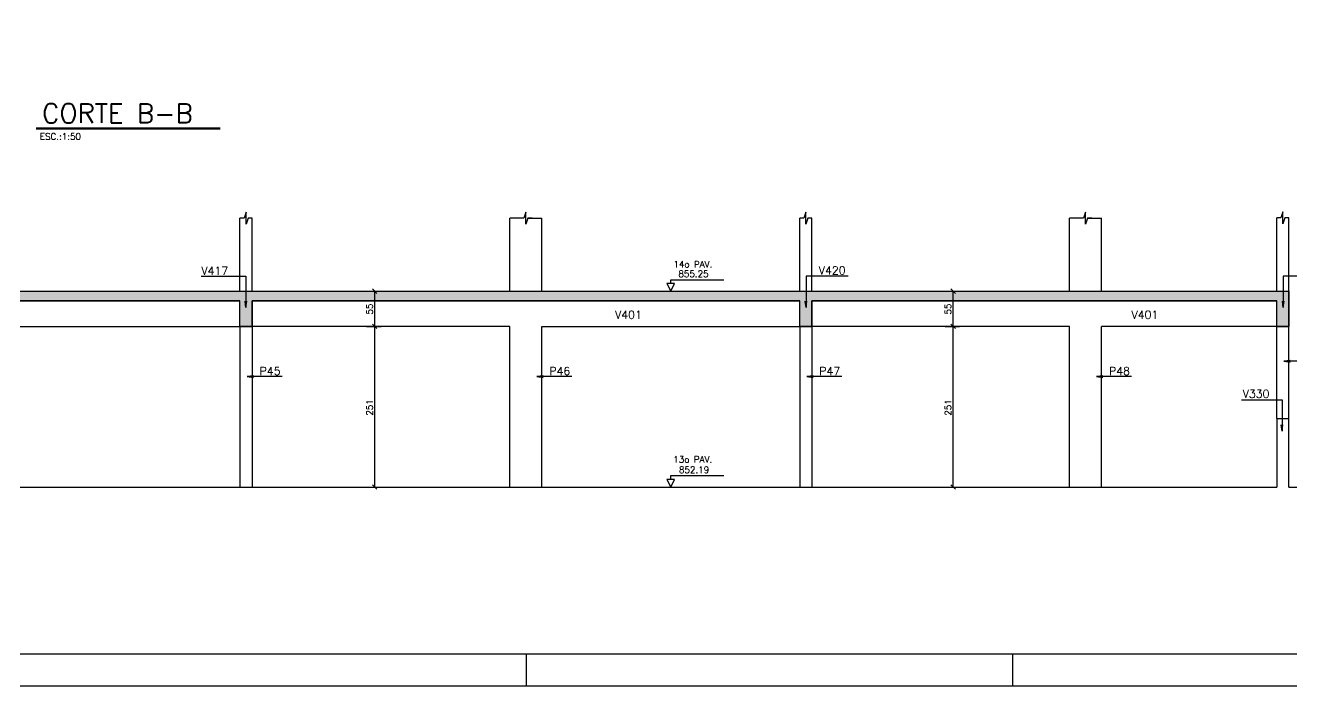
# Model space of a CAD drawing. Extents: x 1435 to 7619, y 830 to 3800.
# Drawn here: x 3499 to 5477, y 830 to 1862 of the extents above; entities that cross this region are included whole.
import ezdxf

# ---------------------------------------------------------------- set-up
doc = ezdxf.new("R2010")
doc.units = 0
doc.header["$MEASUREMENT"] = 0
for name, color, linetype in [('1', 1, 'CONTINUOUS'), ('2', 2, 'CONTINUOUS'), ('3', 3, 'CONTINUOUS'), ('6', 6, 'CONTINUOUS'), ('8', 8, 'CONTINUOUS'), ('9', 9, 'CONTINUOUS')]:
    doc.layers.add(name, color=color, linetype=linetype)
doc.styles.get("Standard").update_dxf_attribs({"font": 'ROMANS.SHX'})

msp = doc.modelspace()

# ---------------------------------------------------------------- linework, layer by layer
at = {"layer": '1', "linetype": 'Continuous'}
msp.add_lwpolyline([(1434.82608, 829.928975), (7619.060405, 829.928975), (7619.060405, 3799.928975), (1434.82608, 3799.928975), (1434.82608, 829.928975)], dxfattribs=at)
at = {"layer": '2', "linetype": 'Continuous'}
for p, q in [((4048.435195, 1442.760148), (4041.364127, 1449.831216)), ((4951.764113, 1442.760148), (4944.693045, 1449.831216)), ((4048.435195, 1387.760148), (4041.364127, 1394.831216)), ((4048.435195, 1387.760148), (4041.364127, 1394.831216)), ((4951.764113, 1387.760148), (4944.693045, 1394.831216)), ((4951.764113, 1387.760148), (4944.693045, 1394.831216)), ((4048.435195, 1136.760148), (4041.364127, 1143.831216)), ((4951.764113, 1136.760148), (4944.693045, 1143.831216))]:
    msp.add_line(p, q, dxfattribs=at)
at = {"layer": '3', "linetype": 'Continuous'}
for p, q in [((3834.59, 1446.295682), (3834.59, 1560.455238)), ((3853.59, 1446.295682), (3853.59, 1560.455238)), ((4256.09, 1446.295682), (4256.09, 1560.455238)), ((4306.09, 1446.295682), (4306.09, 1560.455238)), ((4708.59, 1446.295682), (4708.59, 1560.455238)), ((4727.59, 1446.295682), (4727.59, 1560.455238)), ((5130.09, 1446.295682), (5130.09, 1560.455238)), ((5180.09, 1446.295682), (5180.09, 1560.455238)), ((5453.59, 1446.295682), (5453.59, 1560.990873)), ((5472.59, 1446.295682), (5472.59, 1560.990873)), ((4507.349741, 1458.295682), (4507.349741, 1464.295682)), ((4507.349741, 1464.295682), (4589.924006, 1464.295682)), ((4513.349741, 1458.295682), (4501.349741, 1458.295682)), ((4501.349741, 1458.295682), (4507.349741, 1446.295682)), ((4507.349741, 1446.295682), (4513.349741, 1458.295682)), ((5180.09, 1140.295682), (5180.09, 1391.295682)), ((5472.59, 1247.295682), (5472.59, 1391.295682)), ((4513.349741, 1152.295682), (4501.349741, 1152.295682)), ((4501.349741, 1152.295682), (4507.349741, 1140.295682)), ((4507.349741, 1152.295682), (4507.349741, 1158.295682)), ((4507.349741, 1158.295682), (4589.924006, 1158.295682)), ((4507.349741, 1140.295682), (4513.349741, 1152.295682)), ((4281.321223, 879.93055), (4281.321223, 829.93105)), ((5040.832831, 879.93055), (5040.832831, 829.93105))]:
    msp.add_line(p, q, dxfattribs=at)
for points in [[(3432.09, 1140.295682), (3432.09, 1391.295682), (3834.59, 1391.295682), (3834.59, 1140.295682)], [(4256.09, 1140.295682), (4256.09, 1391.295682), (3853.59, 1391.295682), (3853.59, 1140.295682)], [(4306.09, 1140.295682), (4306.09, 1391.295682), (4708.59, 1391.295682), (4708.59, 1140.295682)], [(5130.09, 1140.295682), (5130.09, 1391.295682), (4727.59, 1391.295682), (4727.59, 1140.295682)], [(5453.59, 1247.295682), (5453.59, 1391.295682), (5180.09, 1391.295682)]]:
    msp.add_lwpolyline(points, dxfattribs=at)
at = {"layer": '6', "linetype": 'Continuous'}
for p, q in [((3516.061234, 1701.632244), (3803.446173, 1701.632244)), ((3516.061234, 1699.834204), (3803.446173, 1699.834204)), ((2099.09, 1446.295682), (5453.59, 1446.295682)), ((5453.59, 1446.295682), (5472.59, 1446.295682)), ((5472.59, 1446.295682), (5472.59, 1446.295682)), ((5472.59, 1434.295682), (5472.59, 1446.295682)), ((2979.59, 1431.295682), (3834.59, 1431.295682)), ((3834.59, 1391.295682), (3834.59, 1431.295682)), ((3853.59, 1391.295682), (3853.59, 1431.295682)), ((3853.59, 1431.295682), (4708.59, 1431.295682)), ((4708.59, 1391.295682), (4708.59, 1431.295682)), ((4727.59, 1391.295682), (4727.59, 1431.295682)), ((4727.59, 1431.295682), (5453.59, 1431.295682)), ((5453.59, 1391.295682), (5453.59, 1431.295682)), ((5472.59, 1391.295682), (5472.59, 1434.295682)), ((5472.59, 1434.295682), (5472.59, 1434.295682)), ((3834.59, 1391.295682), (3853.59, 1391.295682)), ((4708.59, 1391.295682), (4727.59, 1391.295682)), ((5453.59, 1391.295682), (5472.59, 1391.295682)), ((5453.59, 1247.295682), (5472.59, 1247.295682)), ((5453.59, 1247.295682), (5453.59, 1140.295682)), ((5472.59, 1140.295682), (5472.59, 1247.295682)), ((2099.09, 1140.295682), (5453.59, 1140.295682)), ((5472.59, 1140.295682), (5589.09, 1140.295682))]:
    msp.add_line(p, q, dxfattribs=at)
msp.add_lwpolyline([(1584.828547, 879.93055), (7569.064811, 879.93055), (7569.064811, 3749.929475), (1584.828547, 3749.929475), (1584.828547, 879.93055)], dxfattribs=at)
at = {"layer": '8', "linetype": 'Continuous'}
msp.add_lwpolyline([(2099.09, 1391.295682), (2099.09, 1446.295682), (5472.59, 1446.295682), (5472.59, 1391.295682), (5453.59, 1391.295682), (5453.59, 1431.295682), (4727.59, 1431.295682), (4727.59, 1391.295682), (4708.59, 1391.295682), (4708.59, 1431.295682), (3853.59, 1431.295682), (3853.59, 1391.295682), (3834.59, 1391.295682), (3834.59, 1431.295682), (2979.59, 1431.295682), (2979.59, 1391.295682), (2960.59, 1391.295682), (2960.59, 1431.295682), (2118.09, 1431.295682), (2118.09, 1391.295682), (2099.09, 1391.295682)], dxfattribs=at)
for points in [[(2099.09, 1446.295682), (5472.59, 1446.295682), (2118.09, 1431.295682)], [(5472.59, 1446.295682), (2960.59, 1431.295682), (2118.09, 1431.295682)], [(2960.59, 1431.295682), (5472.59, 1446.295682), (2979.59, 1431.295682)], [(5472.59, 1446.295682), (3834.59, 1431.295682), (2979.59, 1431.295682)], [(3834.59, 1431.295682), (5472.59, 1446.295682), (3853.59, 1431.295682)], [(5472.59, 1446.295682), (4708.59, 1431.295682), (3853.59, 1431.295682)], [(5472.59, 1446.295682), (4727.59, 1431.295682), (4708.59, 1431.295682)], [(5472.59, 1446.295682), (5453.59, 1431.295682), (4727.59, 1431.295682)], [(5472.59, 1391.295682), (5453.59, 1431.295682), (5472.59, 1446.295682)], [(3853.59, 1391.295682), (3834.59, 1391.295682), (3853.59, 1431.295682)], [(3834.59, 1391.295682), (3834.59, 1431.295682), (3853.59, 1431.295682)], [(4708.59, 1431.295682), (4727.59, 1431.295682), (4727.59, 1391.295682)], [(4708.59, 1431.295682), (4727.59, 1391.295682), (4708.59, 1391.295682)], [(5472.59, 1391.295682), (5453.59, 1391.295682), (5453.59, 1431.295682)]]:
    msp.add_solid(points, dxfattribs=at)
at = {"layer": '9', "linetype": 'Continuous'}
for p, q in [((4277.923327, 1560.455238), (4256.09, 1560.455238)), ((4284.256655, 1560.455238), (4306.09, 1560.455238)), ((5151.923327, 1560.455238), (5130.09, 1560.455238)), ((5158.256655, 1560.455238), (5180.09, 1560.455238)), ((4043.831444, 1446.295682), (4054.899661, 1446.295682)), ((4044.899661, 1391.295682), (4044.899661, 1446.295682)), ((4947.160362, 1446.295682), (4958.228579, 1446.295682)), ((4948.228579, 1391.295682), (4948.228579, 1446.295682)), ((4032.369257, 1391.295682), (4054.899661, 1391.295682)), ((4044.899661, 1140.295682), (4044.899661, 1391.295682)), ((4935.698175, 1391.295682), (4958.228579, 1391.295682)), ((4948.228579, 1140.295682), (4948.228579, 1391.295682)), ((4047.202675, 1140.295682), (4054.899661, 1140.295682)), ((4950.531594, 1140.295682), (4958.228579, 1140.295682))]:
    msp.add_line(p, q, dxfattribs=at)
for points in [[(3853.59, 1560.455238), (3847.256655, 1560.455238), (3844.09, 1550.955238), (3844.09, 1569.955238), (3840.923327, 1560.455238), (3834.59, 1560.455238)], [(4290.59, 1560.455238), (4284.256655, 1560.455238), (4281.09, 1550.955238), (4281.09, 1569.955238), (4277.923327, 1560.455238), (4271.59, 1560.455238)], [(4727.59, 1560.455238), (4721.256655, 1560.455238), (4718.09, 1550.955238), (4718.09, 1569.955238), (4714.923327, 1560.455238), (4708.59, 1560.455238)], [(5164.59, 1560.455238), (5158.256655, 1560.455238), (5155.09, 1550.955238), (5155.09, 1569.955238), (5151.923327, 1560.455238), (5145.59, 1560.455238)], [(5472.59, 1560.990873), (5466.256655, 1560.990873), (5463.09, 1551.490873), (5463.09, 1570.490872), (5459.923327, 1560.990873), (5453.59, 1560.990873)], [(3774.045521, 1469.590948), (3843.794303, 1469.590948), (3843.794303, 1420.915052), (3842.489041, 1430.829501), (3843.794303, 1420.915052), (3845.099565, 1430.829501)], [(4784.296783, 1469.590948), (4718.605509, 1469.590948), (4718.605509, 1420.915052), (4717.300247, 1430.829501), (4718.605509, 1420.915052), (4719.910771, 1430.829501)], [(5529.296783, 1469.590948), (5463.605509, 1469.590948), (5463.605509, 1420.915052), (5462.300247, 1430.829501), (5463.605509, 1420.915052), (5464.910771, 1430.829501)], [(5522.109021, 1336.715295), (5464.457274, 1336.715295), (5474.371722, 1338.020557), (5464.457274, 1336.715295), (5474.371722, 1335.410033)], [(3900.256267, 1312.774042), (3845.657767, 1312.774042), (3855.572216, 1314.079304), (3845.657767, 1312.774042), (3855.572216, 1311.46878)], [(4352.756267, 1312.774042), (4298.157767, 1312.774042), (4308.072216, 1314.079304), (4298.157767, 1312.774042), (4308.072216, 1311.46878)], [(4774.256267, 1312.774042), (4719.657767, 1312.774042), (4729.572216, 1314.079304), (4719.657767, 1312.774042), (4729.572216, 1311.46878)], [(5226.756267, 1312.774042), (5172.157767, 1312.774042), (5182.072216, 1314.079304), (5172.157767, 1312.774042), (5182.072216, 1311.46878)], [(5398.760436, 1276.427327), (5461.966191, 1276.427327), (5461.966191, 1227.751431), (5460.660929, 1237.665879), (5461.966191, 1227.751431), (5463.271453, 1237.665879)]]:
    msp.add_lwpolyline(points, dxfattribs=at)

# ---------------------------------------------------------------- texts
at = {"layer": '2', "linetype": 'Continuous'}
msp.add_text('ESC.:1:50', height=10, dxfattribs=at).set_placement((3521.999872, 1683.050985))
for s, p in [('55', (4041.899661, 1409.795682)), ('55', (4945.228579, 1409.795682)), ('251', (4041.899661, 1251.795682)), ('251', (4945.228579, 1251.795682))]:
    msp.add_text(s, height=10, rotation=90, dxfattribs=at).set_placement(p)
at = {"layer": '3', "linetype": 'Continuous'}
for s, height, p in [('V417', 12.5, (3774.306865, 1471.95525)), ('14o PAV.', 10, (4511.334322, 1483.404021)), ('V420', 12.5, (4738.466469, 1472.45804)), ('855.25', 10, (4519.197316, 1468.449387)), ('V401', 12.5, (4420.315265, 1403.20735)), ('V401', 12.5, (5226.756267, 1403.20735)), ('P45', 12.5, (3865.201106, 1315.313434)), ('P46', 12.5, (4317.701106, 1315.313434)), ('P47', 12.5, (4739.201106, 1315.313434)), ('P48', 12.5, (5191.701106, 1315.313434)), ('V330', 12.5, (5400.365118, 1279.640213)), ('13o PAV.', 10, (4511.172951, 1178.400658)), ('852.19', 10, (4520.011183, 1162.217203))]:
    msp.add_text(s, height=height, dxfattribs=at).set_placement(p)
at = {"layer": '6', "linetype": 'Continuous'}
msp.add_text('CORTE B-B', height=30, dxfattribs=at).set_placement((3525.575781, 1709.156333))

doc.saveas('drawing.dxf')
